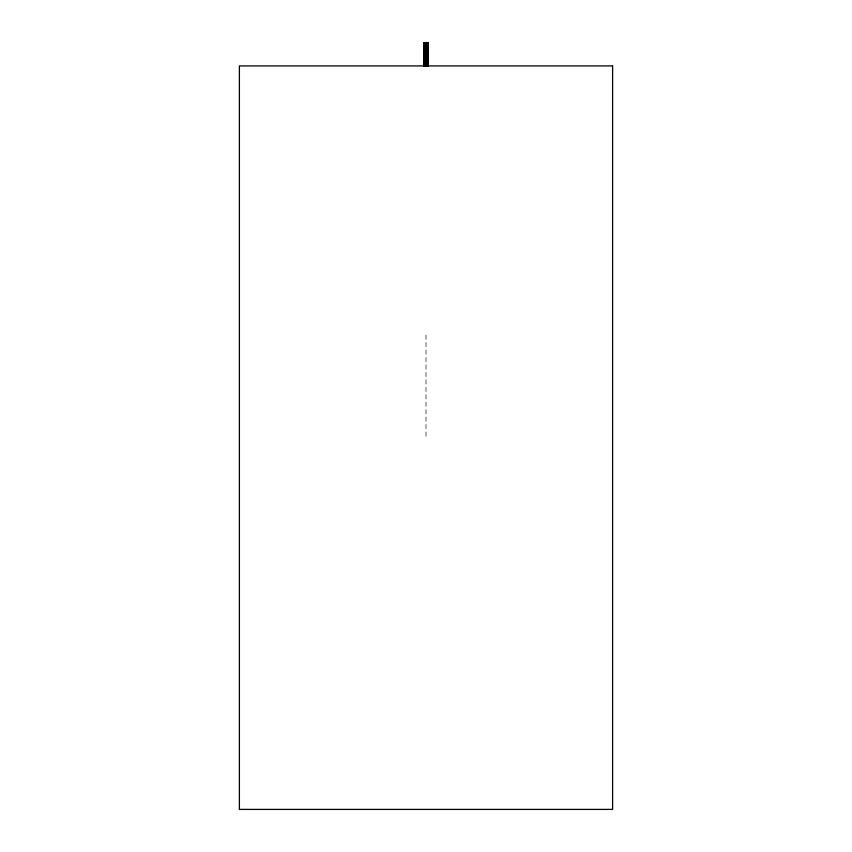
<?xml version="1.0" encoding="UTF-8"?>
<svg xmlns="http://www.w3.org/2000/svg" width="852" height="852" viewBox="0 0 852 852"><rect width="100%" height="100%" fill="white"/><g stroke="black" fill="none" stroke-linecap="round" stroke-linejoin="round"><path stroke-width="0.64" stroke-dasharray="4.26 3.19" d="M426 335.092L426 436.171"/><path stroke-width="1.28" d="M428.162 65.923L428.247 42.6L423.753 42.6L423.753 65.923M427.938 42.6L427.938 65.923M427.587 42.6L427.587 65.923M427.118 42.6L427.118 65.923M426.575 42.6L426.575 65.923M426 42.6L426 65.923M425.425 42.6L425.425 65.923M424.882 42.6L424.882 65.923M424.413 42.6L424.413 65.923M424.062 42.6L424.062 65.923M423.838 42.6L423.838 65.923M612.609 65.923L239.391 65.923L239.391 809.4L612.609 809.4L612.609 65.923"/></g></svg>
